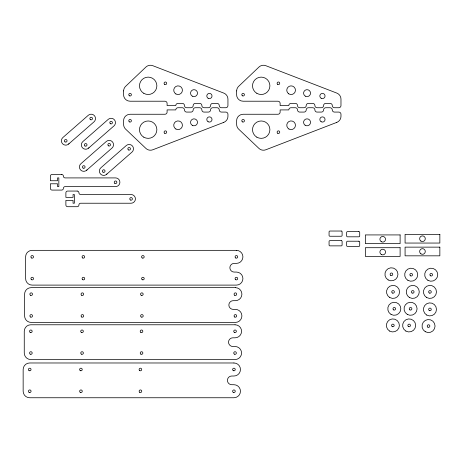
<?xml version="1.0" encoding="UTF-8"?>
<svg xmlns="http://www.w3.org/2000/svg" width="463" height="463" viewBox="0 0 463 463"><rect width="100%" height="100%" fill="white"/><g stroke="black" fill="none" stroke-linecap="round" stroke-linejoin="round"><path stroke-width="0.69" d="M68.605 144.074L94.024 121.821A4.346 4.346 0 0 0 94.429 115.686A4.346 4.346 0 0 0 88.294 115.281L62.881 137.534A4.346 4.346 0 0 0 62.667 143.877A4.346 4.346 0 0 0 69.01 143.663M88.56 148.148L113.979 125.895A4.346 4.346 0 0 0 114.384 119.767A4.346 4.346 0 0 0 108.249 119.356L82.836 141.609A4.346 4.346 0 0 0 82.622 147.952A4.346 4.346 0 0 0 88.965 147.743M86.633 170.257L112.046 148.01A4.346 4.346 0 0 0 112.451 141.875A4.346 4.346 0 0 0 106.322 141.47L80.903 163.717A4.346 4.346 0 0 0 80.695 170.06A4.346 4.346 0 0 0 87.038 169.852M106.583 174.337L132.001 152.084A4.346 4.346 0 0 0 132.406 145.949A4.346 4.346 0 0 0 126.277 145.544L100.859 167.797A4.346 4.346 0 0 0 100.65 174.14A4.346 4.346 0 0 0 106.994 173.926M123.627 90.898L123.557 94.568A6.517 6.517 0 0 0 130.074 101.218L164.921 101.218A2.17 2.17 0 0 1 167.097 103.388L167.097 105.564L175.784 105.564A2.17 2.17 0 0 1 177.96 103.388L182.306 103.388A2.17 2.17 0 0 1 184.477 105.564A2.17 2.17 0 0 0 186.653 107.734L190.999 107.734A2.17 2.17 0 0 0 193.169 105.564A2.17 2.17 0 0 1 195.345 103.388L199.692 103.388A2.17 2.17 0 0 1 201.862 105.564A2.17 2.17 0 0 0 204.038 107.734L208.385 107.734A2.17 2.17 0 0 0 210.555 105.564A2.17 2.17 0 0 1 212.731 103.388L217.072 103.388A2.17 2.17 0 0 1 219.248 105.564A2.17 2.17 0 0 0 221.418 107.734L225.765 107.734A2.17 2.17 0 0 0 227.941 105.564L227.941 99.169A6.517 6.517 0 0 0 223.768 93.086L152.767 65.688A6.517 6.517 0 0 0 145.926 67.042L125.658 86.303A6.517 6.517 0 0 0 123.627 90.898M236.662 90.898L236.593 94.568A6.517 6.517 0 0 0 243.11 101.218L277.956 101.218A2.17 2.17 0 0 1 280.127 103.388L280.127 105.564L288.819 105.564A2.17 2.17 0 0 1 290.995 103.388L295.342 103.388A2.17 2.17 0 0 1 297.512 105.564A2.17 2.17 0 0 0 299.688 107.734L304.035 107.734A2.17 2.17 0 0 0 306.205 105.564A2.17 2.17 0 0 1 308.381 103.388L312.722 103.388A2.17 2.17 0 0 1 314.898 105.564A2.17 2.17 0 0 0 317.068 107.734L321.415 107.734A2.17 2.17 0 0 0 323.591 105.564A2.17 2.17 0 0 1 325.761 103.388L330.107 103.388A2.17 2.17 0 0 1 332.284 105.564A2.17 2.17 0 0 0 334.454 107.734L338.8 107.734A2.17 2.17 0 0 0 340.976 105.564L340.976 99.169A6.517 6.517 0 0 0 336.804 93.086L265.803 65.688A6.517 6.517 0 0 0 258.962 67.042L238.694 86.303A6.517 6.517 0 0 0 236.662 90.898M223.768 122.382L152.767 149.786A6.517 6.517 0 0 1 145.926 148.432L125.658 129.171A6.517 6.517 0 0 1 123.627 124.57L123.557 120.901A6.517 6.517 0 0 1 130.074 114.257L164.921 114.257A2.17 2.17 0 0 0 167.097 112.081L167.097 109.91L175.784 109.91A2.17 2.17 0 0 1 177.96 107.734L182.306 107.734A2.17 2.17 0 0 1 184.477 109.91A2.17 2.17 0 0 0 186.653 112.081L190.999 112.081A2.17 2.17 0 0 0 193.169 109.91A2.17 2.17 0 0 1 195.345 107.734L199.692 107.734A2.17 2.17 0 0 1 201.862 109.91A2.17 2.17 0 0 0 204.038 112.081L208.385 112.081A2.17 2.17 0 0 0 210.555 109.91A2.17 2.17 0 0 1 212.731 107.734L217.072 107.734A2.17 2.17 0 0 1 219.248 109.91A2.17 2.17 0 0 0 221.418 112.081L225.765 112.081A2.17 2.17 0 0 1 227.941 114.257L227.941 116.3A6.517 6.517 0 0 1 223.768 122.382M336.804 122.382L265.803 149.786A6.517 6.517 0 0 1 258.962 148.432L238.694 129.171A6.517 6.517 0 0 1 236.662 124.57L236.593 120.901A6.517 6.517 0 0 1 243.11 114.257L277.956 114.257A2.17 2.17 0 0 0 280.127 112.081L280.127 109.91L288.819 109.91A2.17 2.17 0 0 1 290.995 107.734L295.342 107.734A2.17 2.17 0 0 1 297.512 109.91A2.17 2.17 0 0 0 299.688 112.081L304.035 112.081A2.17 2.17 0 0 0 306.205 109.91A2.17 2.17 0 0 1 308.381 107.734L312.722 107.734A2.17 2.17 0 0 1 314.898 109.91A2.17 2.17 0 0 0 317.068 112.081L321.415 112.081A2.17 2.17 0 0 0 323.591 109.91A2.17 2.17 0 0 1 325.761 107.734L330.107 107.734A2.17 2.17 0 0 1 332.284 109.91A2.17 2.17 0 0 0 334.454 112.081L338.8 112.081A2.17 2.17 0 0 1 340.976 114.257L340.976 116.3A6.517 6.517 0 0 1 336.804 122.382M61.654 174.441L52.093 174.441A1.736 1.736 0 0 0 50.357 176.177L50.357 180.738L57.528 180.738L57.528 177.914L58.836 177.914L58.836 186.606L57.528 186.606L57.528 183.782L50.357 183.782L50.357 188.348A1.736 1.736 0 0 0 52.093 190.085L61.654 190.085A1.736 1.736 0 0 0 63.396 188.348A1.736 1.736 0 0 1 65.133 186.606L115.547 186.606A4.346 4.346 0 0 0 119.894 182.26A4.346 4.346 0 0 0 115.547 177.914L65.133 177.914A1.736 1.736 0 0 1 63.396 176.177A1.736 1.736 0 0 0 61.654 174.441M77.188 191.063L67.627 191.063A1.736 1.736 0 0 0 65.885 192.799L65.885 197.36L73.061 197.36L73.061 194.535L74.364 194.535L74.364 203.228L73.061 203.228L73.061 200.404L65.885 200.404L65.885 204.97A1.736 1.736 0 0 0 67.627 206.706L77.188 206.706A1.736 1.736 0 0 0 78.924 204.97A1.736 1.736 0 0 1 80.66 203.228L131.075 203.228A4.346 4.346 0 0 0 135.422 198.882A4.346 4.346 0 0 0 131.075 194.535L80.66 194.535A1.736 1.736 0 0 1 78.924 192.799A1.736 1.736 0 0 0 77.188 191.063M341.237 231.031L329.934 231.031A0.868 0.868 0 0 0 329.066 231.899L329.066 235.378A0.868 0.868 0 0 0 329.934 236.246L341.237 236.246A0.868 0.868 0 0 0 342.105 235.378L342.105 231.899A0.868 0.868 0 0 0 341.237 231.031M358.837 231.598L347.534 231.598A0.868 0.868 0 0 0 346.665 232.467L346.665 235.945A0.868 0.868 0 0 0 347.534 236.813L358.837 236.813A0.868 0.868 0 0 0 359.705 235.945L359.705 232.467A0.868 0.868 0 0 0 358.837 231.598M439.85 234.359L405.079 234.359L405.079 243.052L439.85 243.052L439.85 234.359M400.113 234.926L365.342 234.926L365.342 243.619L400.113 243.619L400.113 234.926M341.237 240.65L329.934 240.65A0.868 0.868 0 0 0 329.066 241.518L329.066 244.996A0.868 0.868 0 0 0 329.934 245.865L341.237 245.865A0.868 0.868 0 0 0 342.105 244.996L342.105 241.518A0.868 0.868 0 0 0 341.237 240.65M358.837 241.217L347.534 241.217A0.868 0.868 0 0 0 346.665 242.085L346.665 245.564A0.868 0.868 0 0 0 347.534 246.432L358.837 246.432A0.868 0.868 0 0 0 359.705 245.564L359.705 242.085A0.868 0.868 0 0 0 358.837 241.217M439.85 247.138L405.079 247.138L405.079 255.831L439.85 255.831L439.85 247.138M400.113 247.705L365.342 247.705L365.342 256.398L400.113 256.398L400.113 247.705M236.396 250.338L32.132 250.338A6.517 6.517 0 0 0 25.61 256.855L25.61 278.587A6.517 6.517 0 0 0 32.132 285.104L236.396 285.104A6.517 6.517 0 0 0 242.913 278.587A6.517 6.517 0 0 0 236.396 272.07L234.22 272.07A4.346 4.346 0 0 1 229.879 267.724A4.346 4.346 0 0 1 234.22 263.378L236.396 263.378A6.517 6.517 0 0 0 242.913 256.855A6.517 6.517 0 0 0 236.396 250.338M235.383 287.645L31.119 287.645A6.517 6.517 0 0 0 24.597 294.167L24.597 315.899A6.517 6.517 0 0 0 31.119 322.416L235.383 322.416A6.517 6.517 0 0 0 241.9 315.899A6.517 6.517 0 0 0 235.383 309.377L233.207 309.377A4.346 4.346 0 0 1 228.867 305.03A4.346 4.346 0 0 1 233.207 300.684L235.383 300.684A6.517 6.517 0 0 0 241.9 294.167A6.517 6.517 0 0 0 235.383 287.645M235.048 324.777L30.778 324.777A6.517 6.517 0 0 0 24.261 331.294L24.261 353.026A6.517 6.517 0 0 0 30.778 359.543L235.048 359.543A6.517 6.517 0 0 0 241.564 353.026A6.517 6.517 0 0 0 235.048 346.503L232.872 346.503A4.346 4.346 0 0 1 228.525 342.157A4.346 4.346 0 0 1 232.872 337.811L235.048 337.811A6.517 6.517 0 0 0 241.564 331.294A6.517 6.517 0 0 0 235.048 324.777M233.937 362.98L29.667 362.98A6.517 6.517 0 0 0 23.15 369.503L23.15 391.229A6.517 6.517 0 0 0 29.667 397.752L233.937 397.752A6.517 6.517 0 0 0 240.453 391.229A6.517 6.517 0 0 0 233.937 384.712L231.76 384.712A4.346 4.346 0 0 1 227.414 380.366A4.346 4.346 0 0 1 231.76 376.02L233.937 376.02A6.517 6.517 0 0 0 240.453 369.503A6.517 6.517 0 0 0 233.937 362.98M235.742 279.716A1.302 1.302 0 0 0 237.698 278.587A1.302 1.302 0 0 0 235.742 277.459A1.302 1.302 0 0 0 235.742 279.716M235.742 257.984A1.302 1.302 0 0 0 237.698 256.855A1.302 1.302 0 0 0 235.742 255.726A1.302 1.302 0 0 0 235.742 257.984M114.818 183.342A1.302 1.302 0 0 0 116.85 182.353A1.302 1.302 0 0 0 114.974 181.091A1.302 1.302 0 0 0 114.818 183.342M90.505 119.68A1.302 1.302 0 0 0 92.461 118.551A1.302 1.302 0 0 0 90.505 117.423A1.302 1.302 0 0 0 90.505 119.68M65.011 141.881A1.302 1.302 0 0 0 67.042 140.897A1.302 1.302 0 0 0 65.173 139.629A1.302 1.302 0 0 0 65.011 141.881M110.385 123.708A1.302 1.302 0 0 0 112.416 122.718A1.302 1.302 0 0 0 110.541 121.456A1.302 1.302 0 0 0 110.385 123.708M84.966 145.961A1.302 1.302 0 0 0 86.998 144.971A1.302 1.302 0 0 0 85.128 143.704A1.302 1.302 0 0 0 84.966 145.961M381.315 241.721A2.824 2.824 0 0 0 385.552 239.273A2.824 2.824 0 0 0 381.315 236.825A2.824 2.824 0 0 0 381.315 241.721M381.315 254.5A2.824 2.824 0 0 0 385.552 252.051A2.824 2.824 0 0 0 381.315 249.603A2.824 2.824 0 0 0 381.315 254.5M142.216 257.984A1.302 1.302 0 0 0 144.172 256.855A1.302 1.302 0 0 0 142.216 255.726A1.302 1.302 0 0 0 142.216 257.984M142.257 279.716A1.302 1.302 0 0 0 144.213 278.587A1.302 1.302 0 0 0 142.257 277.459A1.302 1.302 0 0 0 142.257 279.716M31.542 257.984A1.302 1.302 0 0 0 33.498 256.855A1.302 1.302 0 0 0 31.542 255.726A1.302 1.302 0 0 0 31.542 257.984M31.571 279.716A1.302 1.302 0 0 0 33.527 278.587A1.302 1.302 0 0 0 31.571 277.459A1.302 1.302 0 0 0 31.571 279.716M390.789 275.427A1.302 1.302 0 0 0 392.746 274.299A1.302 1.302 0 0 0 390.789 273.17A1.302 1.302 0 0 0 390.789 275.427M388.179 279.947A6.517 6.517 0 0 0 397.96 274.299A6.517 6.517 0 0 0 388.179 268.656A6.517 6.517 0 0 0 388.179 279.947M410.536 275.844A1.302 1.302 0 0 0 412.492 274.715A1.302 1.302 0 0 0 410.536 273.587A1.302 1.302 0 0 0 410.536 275.844M407.932 280.358A6.517 6.517 0 0 0 417.707 274.715A6.517 6.517 0 0 0 407.932 269.067A6.517 6.517 0 0 0 407.932 280.358M430.48 275.792A1.302 1.302 0 0 0 432.511 274.808A1.302 1.302 0 0 0 430.642 273.54A1.302 1.302 0 0 0 430.48 275.792M427.951 280.358A6.517 6.517 0 0 0 437.732 274.715A6.517 6.517 0 0 0 427.951 269.067A6.517 6.517 0 0 0 427.951 280.358M392.392 293.027A1.302 1.302 0 0 0 394.349 291.898A1.302 1.302 0 0 0 392.392 290.77A1.302 1.302 0 0 0 392.392 293.027M389.788 297.547A6.517 6.517 0 0 0 399.563 291.898A6.517 6.517 0 0 0 389.788 286.256A6.517 6.517 0 0 0 389.788 297.547M412.105 293.027A1.302 1.302 0 0 0 414.055 291.898A1.302 1.302 0 0 0 412.105 290.77A1.302 1.302 0 0 0 412.105 293.027M409.495 297.547A6.517 6.517 0 0 0 419.275 291.898A6.517 6.517 0 0 0 409.495 286.256A6.517 6.517 0 0 0 409.495 297.547M429.305 293.027A1.302 1.302 0 0 0 431.261 291.898A1.302 1.302 0 0 0 429.305 290.77A1.302 1.302 0 0 0 429.305 293.027M426.701 297.547A6.517 6.517 0 0 0 436.476 291.898A6.517 6.517 0 0 0 426.701 286.256A6.517 6.517 0 0 0 426.701 297.547M429.305 310.528A1.302 1.302 0 0 0 431.261 309.4A1.302 1.302 0 0 0 429.305 308.265A1.302 1.302 0 0 0 429.305 310.528M426.701 315.043A6.517 6.517 0 0 0 436.476 309.4A6.517 6.517 0 0 0 426.701 303.751A6.517 6.517 0 0 0 426.701 315.043M409.911 309.903A1.302 1.302 0 0 0 411.867 308.775A1.302 1.302 0 0 0 409.911 307.64A1.302 1.302 0 0 0 409.911 309.903M407.307 314.418A6.517 6.517 0 0 0 417.082 308.775A6.517 6.517 0 0 0 407.307 303.126A6.517 6.517 0 0 0 407.307 314.418M393.643 309.903A1.302 1.302 0 0 0 395.599 308.775A1.302 1.302 0 0 0 393.643 307.64A1.302 1.302 0 0 0 393.643 309.903M391.038 314.418A6.517 6.517 0 0 0 400.813 308.775A6.517 6.517 0 0 0 391.038 303.126A6.517 6.517 0 0 0 391.038 314.418M82.721 257.984A1.302 1.302 0 0 0 84.677 256.855A1.302 1.302 0 0 0 82.721 255.726A1.302 1.302 0 0 0 82.721 257.984M82.761 279.716A1.302 1.302 0 0 0 84.717 278.587A1.302 1.302 0 0 0 82.761 277.459A1.302 1.302 0 0 0 82.761 279.716M164.66 84.393A1.302 1.302 0 0 0 166.692 83.404A1.302 1.302 0 0 0 164.822 82.136A1.302 1.302 0 0 0 164.66 84.393M164.66 133.24A1.302 1.302 0 0 0 166.692 132.25A1.302 1.302 0 0 0 164.822 130.988A1.302 1.302 0 0 0 164.66 133.24M129.345 121.856A1.302 1.302 0 0 0 131.376 120.866A1.302 1.302 0 0 0 129.507 119.599A1.302 1.302 0 0 0 129.345 121.856M129.345 95.777A1.302 1.302 0 0 0 131.376 94.793A1.302 1.302 0 0 0 129.507 93.526A1.302 1.302 0 0 0 129.345 95.777M234.729 317.028A1.302 1.302 0 0 0 236.686 315.899A1.302 1.302 0 0 0 234.729 314.771A1.302 1.302 0 0 0 234.729 317.028M234.729 295.296A1.302 1.302 0 0 0 236.686 294.167A1.302 1.302 0 0 0 234.729 293.038A1.302 1.302 0 0 0 234.729 295.296M141.203 295.296A1.302 1.302 0 0 0 143.16 294.167A1.302 1.302 0 0 0 141.203 293.038A1.302 1.302 0 0 0 141.203 295.296M141.244 317.028A1.302 1.302 0 0 0 143.2 315.899A1.302 1.302 0 0 0 141.244 314.771A1.302 1.302 0 0 0 141.244 317.028M30.529 295.296A1.302 1.302 0 0 0 32.485 294.167A1.302 1.302 0 0 0 30.529 293.038A1.302 1.302 0 0 0 30.529 295.296M30.558 317.028A1.302 1.302 0 0 0 32.514 315.899A1.302 1.302 0 0 0 30.558 314.771A1.302 1.302 0 0 0 30.558 317.028M81.708 295.296A1.302 1.302 0 0 0 83.664 294.167A1.302 1.302 0 0 0 81.708 293.038A1.302 1.302 0 0 0 81.708 295.296M81.748 317.028A1.302 1.302 0 0 0 83.705 315.899A1.302 1.302 0 0 0 81.748 314.771A1.302 1.302 0 0 0 81.748 317.028M234.394 354.154A1.302 1.302 0 0 0 236.35 353.026A1.302 1.302 0 0 0 234.394 351.897A1.302 1.302 0 0 0 234.394 354.154M234.394 332.422A1.302 1.302 0 0 0 236.35 331.294A1.302 1.302 0 0 0 234.394 330.165A1.302 1.302 0 0 0 234.394 332.422M140.868 332.422A1.302 1.302 0 0 0 142.824 331.294A1.302 1.302 0 0 0 140.868 330.165A1.302 1.302 0 0 0 140.868 332.422M140.902 354.154A1.302 1.302 0 0 0 142.859 353.026A1.302 1.302 0 0 0 140.902 351.897A1.302 1.302 0 0 0 140.902 354.154M30.193 332.422A1.302 1.302 0 0 0 32.15 331.294A1.302 1.302 0 0 0 30.193 330.165A1.302 1.302 0 0 0 30.193 332.422M30.222 354.154A1.302 1.302 0 0 0 32.178 353.026A1.302 1.302 0 0 0 30.222 351.897A1.302 1.302 0 0 0 30.222 354.154M81.372 332.422A1.302 1.302 0 0 0 83.328 331.294A1.302 1.302 0 0 0 81.372 330.165A1.302 1.302 0 0 0 81.372 332.422M81.413 354.154A1.302 1.302 0 0 0 83.369 353.026A1.302 1.302 0 0 0 81.413 351.897A1.302 1.302 0 0 0 81.413 354.154M233.207 392.311A1.302 1.302 0 0 0 235.239 391.322A1.302 1.302 0 0 0 233.364 390.06A1.302 1.302 0 0 0 233.207 392.311M233.283 370.631A1.302 1.302 0 0 0 235.239 369.503A1.302 1.302 0 0 0 233.283 368.374A1.302 1.302 0 0 0 233.283 370.631M139.757 370.631A1.302 1.302 0 0 0 141.713 369.503A1.302 1.302 0 0 0 139.757 368.374A1.302 1.302 0 0 0 139.757 370.631M139.716 392.311A1.302 1.302 0 0 0 141.747 391.322A1.302 1.302 0 0 0 139.878 390.06A1.302 1.302 0 0 0 139.716 392.311M29.082 370.631A1.302 1.302 0 0 0 31.038 369.503A1.302 1.302 0 0 0 29.082 368.374A1.302 1.302 0 0 0 29.082 370.631M29.111 392.364A1.302 1.302 0 0 0 31.067 391.229A1.302 1.302 0 0 0 29.111 390.101A1.302 1.302 0 0 0 29.111 392.364M80.261 370.631A1.302 1.302 0 0 0 82.217 369.503A1.302 1.302 0 0 0 80.261 368.374A1.302 1.302 0 0 0 80.261 370.631M80.221 392.311A1.302 1.302 0 0 0 82.252 391.322A1.302 1.302 0 0 0 80.383 390.06A1.302 1.302 0 0 0 80.221 392.311M108.452 145.816A1.302 1.302 0 0 0 110.483 144.832A1.302 1.302 0 0 0 108.614 143.565A1.302 1.302 0 0 0 108.452 145.816M83.114 168.115A1.302 1.302 0 0 0 85.07 166.987A1.302 1.302 0 0 0 83.114 165.858A1.302 1.302 0 0 0 83.114 168.115M128.488 149.943A1.302 1.302 0 0 0 130.444 148.814A1.302 1.302 0 0 0 128.488 147.685A1.302 1.302 0 0 0 128.488 149.943M102.994 172.143A1.302 1.302 0 0 0 105.026 171.16A1.302 1.302 0 0 0 103.151 169.892A1.302 1.302 0 0 0 102.994 172.143M130.427 200.01A1.302 1.302 0 0 0 132.383 198.882A1.302 1.302 0 0 0 130.427 197.753A1.302 1.302 0 0 0 130.427 200.01M427.887 327.185A1.302 1.302 0 0 0 429.843 326.056A1.302 1.302 0 0 0 427.887 324.928A1.302 1.302 0 0 0 427.887 327.185M425.283 331.699A6.517 6.517 0 0 0 435.058 326.056A6.517 6.517 0 0 0 425.283 320.408A6.517 6.517 0 0 0 425.283 331.699M408.493 326.56A1.302 1.302 0 0 0 410.45 325.431A1.302 1.302 0 0 0 408.493 324.303A1.302 1.302 0 0 0 408.493 326.56M405.883 331.074A6.517 6.517 0 0 0 415.664 325.431A6.517 6.517 0 0 0 405.883 319.783A6.517 6.517 0 0 0 405.883 331.074M392.225 326.56A1.302 1.302 0 0 0 394.181 325.431A1.302 1.302 0 0 0 392.225 324.303A1.302 1.302 0 0 0 392.225 326.56M389.62 331.074A6.517 6.517 0 0 0 399.395 325.431A6.517 6.517 0 0 0 389.62 319.783A6.517 6.517 0 0 0 389.62 331.074M420.884 241.044A2.824 2.824 0 0 0 425.283 238.908A2.824 2.824 0 0 0 421.232 236.165A2.824 2.824 0 0 0 420.884 241.044M420.884 253.822A2.824 2.824 0 0 0 425.283 251.687A2.824 2.824 0 0 0 421.232 248.944A2.824 2.824 0 0 0 420.884 253.822M175.905 93.972A4.346 4.346 0 0 0 182.422 90.21A4.346 4.346 0 0 0 175.905 86.448A4.346 4.346 0 0 0 175.905 93.972M192.284 96.159A3.478 3.478 0 0 0 197.498 93.15A3.478 3.478 0 0 0 192.284 90.14A3.478 3.478 0 0 0 192.284 96.159M208.101 98.249A2.61 2.61 0 0 0 212.013 95.986A2.61 2.61 0 0 0 208.101 93.729A2.61 2.61 0 0 0 208.101 98.249M175.905 129.027A4.346 4.346 0 0 0 182.422 125.259A4.346 4.346 0 0 0 175.905 121.497A4.346 4.346 0 0 0 175.905 129.027M192.284 125.334A3.478 3.478 0 0 0 197.498 122.319A3.478 3.478 0 0 0 192.284 119.309A3.478 3.478 0 0 0 192.284 125.334M208.101 121.74A2.61 2.61 0 0 0 212.013 119.483A2.61 2.61 0 0 0 208.101 117.226A2.61 2.61 0 0 0 208.101 121.74M143.825 93.335A8.693 8.693 0 0 0 156.864 85.805A8.693 8.693 0 0 0 143.825 78.282A8.693 8.693 0 0 0 143.825 93.335M143.825 137.193A8.693 8.693 0 0 0 156.864 129.663A8.693 8.693 0 0 0 143.825 122.139A8.693 8.693 0 0 0 143.825 137.193M277.696 84.393A1.302 1.302 0 0 0 279.727 83.404A1.302 1.302 0 0 0 277.852 82.136A1.302 1.302 0 0 0 277.696 84.393M277.771 133.292A1.302 1.302 0 0 0 279.727 132.158A1.302 1.302 0 0 0 277.771 131.029A1.302 1.302 0 0 0 277.771 133.292M242.381 121.856A1.302 1.302 0 0 0 244.412 120.866A1.302 1.302 0 0 0 242.537 119.599A1.302 1.302 0 0 0 242.381 121.856M242.381 95.777A1.302 1.302 0 0 0 244.412 94.793A1.302 1.302 0 0 0 242.537 93.526A1.302 1.302 0 0 0 242.381 95.777M288.675 93.81A4.346 4.346 0 0 0 295.446 90.522A4.346 4.346 0 0 0 289.213 86.303A4.346 4.346 0 0 0 288.675 93.81M305.32 96.159A3.478 3.478 0 0 0 310.534 93.15A3.478 3.478 0 0 0 305.32 90.14A3.478 3.478 0 0 0 305.32 96.159M321.137 98.249A2.61 2.61 0 0 0 325.049 95.986A2.61 2.61 0 0 0 321.137 93.729A2.61 2.61 0 0 0 321.137 98.249M288.941 129.027A4.346 4.346 0 0 0 295.458 125.259A4.346 4.346 0 0 0 288.941 121.497A4.346 4.346 0 0 0 288.941 129.027M305.105 125.201A3.478 3.478 0 0 0 310.523 122.568A3.478 3.478 0 0 0 305.534 119.194A3.478 3.478 0 0 0 305.105 125.201M321.137 121.74A2.61 2.61 0 0 0 325.049 119.483A2.61 2.61 0 0 0 321.137 117.226A2.61 2.61 0 0 0 321.137 121.74M256.861 93.335A8.693 8.693 0 0 0 269.9 85.805A8.693 8.693 0 0 0 256.861 78.282A8.693 8.693 0 0 0 256.861 93.335M256.861 137.193A8.693 8.693 0 0 0 269.9 129.663A8.693 8.693 0 0 0 256.861 122.139A8.693 8.693 0 0 0 256.861 137.193"/></g></svg>
